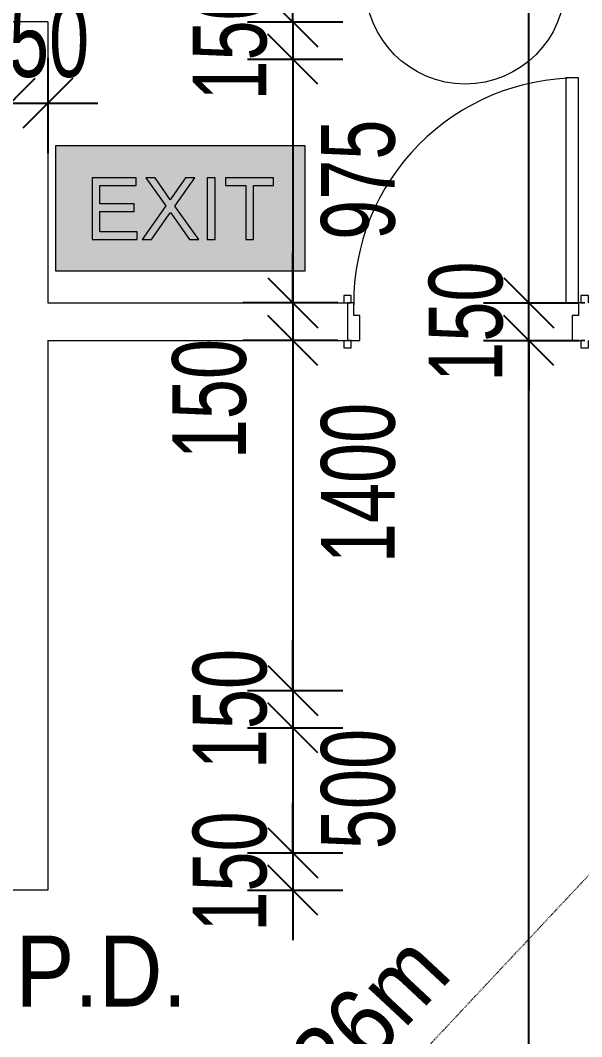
# Model space of a CAD drawing. Header units: millimetres. Extents: x 10569 to 232243, y -25347 to 80743.
# Drawn here: x 41329 to 43577, y 39472 to 43538 of the extents above; entities that cross this region are included whole.
import ezdxf

# ---------------------------------------------------------------- set-up
doc = ezdxf.new("R2010")
doc.units = ezdxf.units.MM
doc.linetypes.add('Dash', pattern=[6, 3, -3])
doc.linetypes.add('Hidden', pattern=[7.14375, 4.7625, -2.38125])
for name, color, linetype, lineweight in [('A-ANNO-DIMS', 211, 'Continuous', 5), ('A-ANNO-NOTE', 131, 'Continuous', 25), ('A-DETL-HDLN', 90, 'Hidden', 9), ('A-DOOR', 31, 'Continuous', 20), ('A-DOOR-FRAM', 31, 'Continuous', 30), ('A-GENM', 13, 'Continuous', 20), ('A-WALL', 113, 'Continuous', 20), ('G-ANNO-TEXT', 231, 'Continuous', 5)]:
    doc.layers.add(name, color=color, linetype=linetype, lineweight=lineweight)
doc.styles.add('Arial_2', font='arial.ttf', dxfattribs={"width": 0.7, "height": 295.05988})
doc.styles.add('Swis721 BT_3', font='swiss.ttf', dxfattribs={"height": 1.135285})
doc.styles.add('Swis721 BT_6', font='swiss.ttf', dxfattribs={"width": 0.89, "height": 283.821263})
doc.dimstyles.new('Linear_-_1_5mm_Arial', dxfattribs={"dimscale": 304.8, "dimtxt": 300, "dimasz": 0.656168, "dimexe": 0.656168, "dimexo": 0.0625, "dimgap": 0.328084, "dimtad": 1, "dimdec": 0, "dimzin": 0, "dimdsep": 46, "dimtxsty": 'Arial_2', "dimblk1": 'OBLIQUE', "dimblk2": 'OBLIQUE', "dimsah": 1, "dimcen": 0.09, "dimadec": 0, "dimazin": 0, "dimtfac": 1, "dimtdec": 4, "dimtix": 1, "dimtmove": 0, "dimatfit": 3, "dimfxl": 0.656168, "dimfxlon": 1, "dimtvp": 1, "dimtolj": 1, "dimtzin": 0, "dimarcsym": 2})
doc.dimstyles.new('Linear_-_1_5mm_Arial_1', dxfattribs={"dimscale": 304.8, "dimtxt": 300, "dimasz": 0.656168, "dimexe": 0.656168, "dimexo": 0.0625, "dimgap": 0.328084, "dimtad": 1, "dimdec": 0, "dimzin": 0, "dimdsep": 46, "dimtxsty": 'Arial_2', "dimblk1": 'OBLIQUE', "dimblk2": 'OBLIQUE', "dimsah": 1, "dimcen": 0.09, "dimadec": 0, "dimazin": 0, "dimtfac": 1, "dimtdec": 4, "dimtix": 1, "dimtmove": 2, "dimatfit": 3, "dimfxl": 0.656168, "dimfxlon": 1, "dimtvp": 1, "dimtolj": 1, "dimtzin": 0, "dimarcsym": 2})

# ---------------------------------------------------------------- blocks, each defined once
blk = doc.blocks.new('DLN-Single Door__X01_ - _M02_ 900 x 2450 _WH_-16935526-TENDER DRAFT G_F')
at = {"layer": 'A-DOOR', "lineweight": 15}
for p, q in [((-460, 105), (-490, 105)), ((-490, 105), (-490, 75)), ((-460, 75), (-460, 105)), ((490, 105), (460, 105)), ((460, 105), (460, 75)), ((490, 75), (490, 105)), ((-475, 75), (-460, 75)), ((460, 75), (475, 75)), ((-490, -75), (-490, -105)), ((-460, -75), (-475, -75)), ((-460, -105), (-460, -75)), ((-400, -75), (-450, -75)), ((-450, -75), (-450, -975)), ((-400, -975), (-400, -75)), ((475, -75), (460, -75)), ((460, -75), (460, -105)), ((490, -105), (490, -75)), ((-490, -105), (-460, -105)), ((460, -105), (490, -105)), ((-450, -975), (-400, -975))]:
    blk.add_line(p, q, dxfattribs=at)
blk.add_arc((-450, -75), 900, 270, 0.5, dxfattribs=at)
at = {"layer": 'A-DOOR-FRAM', "lineweight": 15}
for p, q in [((-425, 75), (-475, 75)), ((-425, -25), (-425, 75)), ((425, 75), (425, -25)), ((475, 75), (425, 75)), ((-450, -75), (-450, -25)), ((-450, -25), (-425, -25)), ((425, -25), (450, -25)), ((450, -25), (450, -75)), ((-475, -75), (-450, -75)), ((450, -75), (475, -75))]:
    blk.add_line(p, q, dxfattribs=at)
blk = doc.blocks.new('DLN_EXIT Sign Board - DLN_EXIT Sign Board-V801-TENDER DRAFT G_F')
at = {"layer": 'A-GENM', "lineweight": 15}
h = blk.add_hatch(color=256, dxfattribs=at)
h.paths.add_polyline_path([(-500, -250), (500, -250), (500, 250), (-500, 250), (-500, -125)], flags=0)
h.paths.add_polyline_path([(-323.1, -125), (-353.8, -125), (-353.8, 121.2), (-176.9, 121.2), (-176.9, 90.4), (-323.1, 90.4), (-323.1, 17.3), (-184.6, 17.3), (-184.6, -13.5), (-323.1, -13.5), (-323.1, -94.2), (-173.1, -94.2), (-173.1, -125)], flags=0)
h.paths.add_polyline_path([(-116.4, -125), (-153.8, -125), (-59, 9.1), (-138.5, 121.2), (-101.6, 121.2), (-41.7, 33.5), (20.3, 121.2), (57.7, 121.2), (-21.8, 8.8), (73.1, -125), (36.2, -125), (-40.2, -17.3), (-59, -43.7)], flags=0)
h.paths.add_polyline_path([(261.5, -125), (261.5, 90.4), (180.8, 90.4), (180.8, 121.2), (373.1, 121.2), (373.1, 90.4), (292.3, 90.4), (292.3, -125)], flags=0)
h.paths.add_polyline_path([(107.7, -125), (107.7, 121.2), (138.5, 121.2), (138.5, -125)], flags=0)
for points in [[(-173.1, -125), (-173.1, -94.2), (-323.1, -94.2), (-323.1, -13.5), (-184.6, -13.5), (-184.6, 17.3), (-323.1, 17.3), (-323.1, 90.4), (-176.9, 90.4), (-176.9, 121.2), (-353.8, 121.2), (-353.8, -125), (-323.1, -125)], [(-153.8, -125), (-116.4, -125), (-40.2, -17.3), (36.2, -125), (73.1, -125), (-21.8, 8.8), (57.7, 121.2), (20.3, 121.2), (-41.7, 33.5), (-56.8, 58.1), (-101.6, 121.2), (-138.5, 121.2), (-59, 9.1)], [(107.7, -125), (138.5, -125), (138.5, 121.2), (107.7, 121.2), (107.7, -35.8)], [(292.3, -125), (292.3, 90.4), (373.1, 90.4), (373.1, 121.2), (180.8, 121.2), (180.8, 90.4), (261.5, 90.4), (261.5, -125)]]:
    blk.add_hatch(color=256, dxfattribs=at).paths.add_polyline_path(points, flags=0)
for p, q in [((500, 250), (-500, 250)), ((-500, 250), (-500, -250)), ((500, -250), (500, 250)), ((-176.9, 121.2), (-353.8, 121.2)), ((-353.8, 121.2), (-353.8, -125)), ((-323.1, 17.3), (-323.1, 90.4)), ((-323.1, 90.4), (-176.9, 90.4)), ((-176.9, 90.4), (-176.9, 121.2)), ((-101.6, 121.2), (-138.5, 121.2)), ((-138.5, 121.2), (-59, 9.1)), ((-56.8, 58.1), (-101.6, 121.2)), ((20.3, 121.2), (-24, 58.5)), ((-21.8, 8.8), (57.7, 121.2)), ((57.7, 121.2), (20.3, 121.2)), ((138.5, 121.2), (107.7, 121.2)), ((107.7, 121.2), (107.7, -125)), ((138.5, -125), (138.5, 121.2)), ((373.1, 121.2), (180.8, 121.2)), ((180.8, 121.2), (180.8, 90.4)), ((180.8, 90.4), (261.5, 90.4)), ((261.5, 90.4), (261.5, -125)), ((292.3, -125), (292.3, 90.4)), ((292.3, 90.4), (373.1, 90.4)), ((373.1, 90.4), (373.1, 121.2)), ((-41.7, 33.5), (-56.8, 58.1)), ((-24, 58.5), (-41.7, 33.5)), ((-184.6, 17.3), (-323.1, 17.3)), ((-184.6, -13.5), (-184.6, 17.3)), ((-59, 9.1), (-153.8, -125)), ((73.1, -125), (-21.8, 8.8)), ((-323.1, -94.2), (-323.1, -13.5)), ((-323.1, -13.5), (-184.6, -13.5)), ((-116.4, -125), (-54.7, -37.6)), ((-54.7, -37.6), (-40.2, -17.3)), ((-40.2, -17.3), (-27, -35.8)), ((-27, -35.8), (36.2, -125)), ((-173.1, -94.2), (-323.1, -94.2)), ((-173.1, -125), (-173.1, -94.2)), ((-353.8, -125), (-173.1, -125)), ((-153.8, -125), (-116.4, -125)), ((36.2, -125), (73.1, -125)), ((107.7, -125), (138.5, -125)), ((261.5, -125), (292.3, -125)), ((-500, -250), (500, -250))]:
    blk.add_line(p, q, dxfattribs=at)
blk = doc.blocks.new('_Oblique')
at = {"color": 0, "linetype": 'ByBlock', "lineweight": -2}
blk.add_line((-0.5, -0.5), (0.5, 0.5), dxfattribs=at)
blk = doc.blocks.new('DIMBLOCK95-TENDER DRAFT G_F')
at = {"layer": 'A-ANNO-DIMS', "color": 0, "lineweight": -2, "transparency": 16777216}
for p, q in [((39739.3, 43387.3), (39739.3, 43006.3)), ((41289.3, 43387.3), (41289.3, 43006.3)), ((39739.3, 43206.3), (41289.3, 43206.3))]:
    blk.add_line(p, q, dxfattribs=at)
at = {"layer": 'Defpoints', "color": 0, "transparency": 16777216}
for p in [(39739.3, 43406.3), (41289.3, 43406.3), (41289.3, 43206.3)]:
    blk.add_point(p, dxfattribs=at)
at = {"layer": 'A-ANNO-DIMS', "color": 0, "lineweight": -2, "transparency": 16777216, "xscale": 200, "yscale": 200, "zscale": 200, "rotation": 180}
blk.add_blockref('_Oblique', (39739.3, 43206.3), dxfattribs=at)
at = {"layer": 'A-ANNO-DIMS', "color": 0, "lineweight": -2, "transparency": 16777216, "xscale": 200, "yscale": 200, "zscale": 200}
blk.add_blockref('_Oblique', (41289.3, 43206.3), dxfattribs=at)
at = {"layer": 'A-ANNO-DIMS', "color": 0, "transparency": 16777216, "insert": (40514.3, 43457), "char_height": 295.06, "width": 753.231, "attachment_point": 5, "style": 'Arial_2'}
blk.add_mtext('\\A1;1550', dxfattribs=at)
blk = doc.blocks.new('DIMBLOCK96-TENDER DRAFT G_F')
at = {"layer": 'A-ANNO-DIMS', "color": 0, "lineweight": -2, "transparency": 16777216}
for p, q in [((41289.3, 43387.3), (41289.3, 43006.3)), ((41439.3, 43387.3), (41439.3, 43006.3)), ((41289.3, 43206.3), (41089.3, 43206.3)), ((41289.3, 43206.3), (41439.3, 43206.3)), ((41439.3, 43206.3), (41639.3, 43206.3))]:
    blk.add_line(p, q, dxfattribs=at)
at = {"layer": 'Defpoints', "color": 0, "transparency": 16777216}
for p in [(41289.3, 43406.3), (41439.3, 43406.3), (41439.3, 43206.3)]:
    blk.add_point(p, dxfattribs=at)
at = {"layer": 'A-ANNO-DIMS', "color": 0, "lineweight": -2, "transparency": 16777216, "xscale": 200, "yscale": 200, "zscale": 200}
blk.add_blockref('_Oblique', (41289.3, 43206.3), dxfattribs=at)
at = {"layer": 'A-ANNO-DIMS', "color": 0, "lineweight": -2, "transparency": 16777216, "xscale": 200, "yscale": 200, "zscale": 200, "rotation": 180}
blk.add_blockref('_Oblique', (41439.3, 43206.3), dxfattribs=at)
at = {"layer": 'A-ANNO-DIMS', "color": 0, "transparency": 16777216, "insert": (41364.3, 43457), "char_height": 295.06, "width": 564.923, "attachment_point": 5, "style": 'Arial_2'}
blk.add_mtext('\\A1;150', dxfattribs=at)
blk = doc.blocks.new('DIMBLOCK97-TENDER DRAFT G_F')
at = {"layer": 'A-ANNO-DIMS', "color": 0, "lineweight": -2, "transparency": 16777216}
for p, q in [((42420.3, 43532.5), (42420.3, 43732.5)), ((42239.3, 43532.5), (42620.3, 43532.5)), ((42420.3, 43532.5), (42420.3, 43382.5)), ((42239.3, 43382.5), (42620.3, 43382.5)), ((42420.3, 43382.5), (42420.3, 43182.5))]:
    blk.add_line(p, q, dxfattribs=at)
at = {"layer": 'Defpoints', "color": 0, "transparency": 16777216}
for p in [(42220.3, 43532.5), (42220.3, 43382.5), (42420.3, 43382.5)]:
    blk.add_point(p, dxfattribs=at)
at = {"layer": 'A-ANNO-DIMS', "color": 0, "lineweight": -2, "transparency": 16777216, "xscale": 200, "yscale": 200, "zscale": 200}
for p, rotation in [((42420.3, 43532.5), 270), ((42420.3, 43382.5), 90)]:
    blk.add_blockref('_Oblique', p, dxfattribs=dict(at, rotation=rotation))
at = {"layer": 'A-ANNO-DIMS', "color": 0, "transparency": 16777216, "insert": (42169.6, 43457.5), "char_height": 295.06, "width": 564.923, "attachment_point": 5, "rotation": 90, "style": 'Arial_2'}
blk.add_mtext('\\A1;150', dxfattribs=at)
blk = doc.blocks.new('DIMBLOCK98-TENDER DRAFT G_F')
at = {"layer": 'A-ANNO-DIMS', "color": 0, "lineweight": -2, "transparency": 16777216}
for p, q in [((42239.3, 43382.5), (42620.3, 43382.5)), ((42420.3, 43382.5), (42420.3, 42407.5)), ((42601.2, 42407.5), (42220.3, 42407.5))]:
    blk.add_line(p, q, dxfattribs=at)
at = {"layer": 'Defpoints', "color": 0, "transparency": 16777216}
for p in [(42220.3, 43382.5), (42420.3, 42407.5), (42620.3, 42407.5)]:
    blk.add_point(p, dxfattribs=at)
at = {"layer": 'A-ANNO-DIMS', "color": 0, "lineweight": -2, "transparency": 16777216, "xscale": 200, "yscale": 200, "zscale": 200}
for p, rotation in [((42420.3, 43382.5), 90), ((42420.3, 42407.5), 270)]:
    blk.add_blockref('_Oblique', p, dxfattribs=dict(at, rotation=rotation))
at = {"layer": 'A-ANNO-DIMS', "color": 0, "transparency": 16777216, "insert": (42533.5, 42659.6), "char_height": 295.06, "width": 564.923, "attachment_point": 1, "rotation": 90, "line_spacing_factor": 0.938532, "style": 'Arial_2'}
blk.add_mtext('\\A1;975', dxfattribs=at)
blk = doc.blocks.new('DIMBLOCK99-TENDER DRAFT G_F')
at = {"layer": 'A-ANNO-DIMS', "color": 0, "lineweight": -2, "transparency": 16777216}
for p, q in [((42420.3, 42407.5), (42420.3, 42607.5)), ((42601.2, 42407.5), (42220.3, 42407.5)), ((42420.3, 42407.5), (42420.3, 42257.5)), ((42601.2, 42257.5), (42220.3, 42257.5)), ((42420.3, 42257.5), (42420.3, 42057.5))]:
    blk.add_line(p, q, dxfattribs=at)
at = {"layer": 'Defpoints', "color": 0, "transparency": 16777216}
for p in [(42620.3, 42407.5), (42420.3, 42257.5), (42620.3, 42257.5)]:
    blk.add_point(p, dxfattribs=at)
at = {"layer": 'A-ANNO-DIMS', "color": 0, "lineweight": -2, "transparency": 16777216, "xscale": 200, "yscale": 200, "zscale": 200}
for p, rotation in [((42420.3, 42407.5), 270), ((42420.3, 42257.5), 90)]:
    blk.add_blockref('_Oblique', p, dxfattribs=dict(at, rotation=rotation))
at = {"layer": 'A-ANNO-DIMS', "color": 0, "transparency": 16777216, "insert": (41937.5, 41781.8), "char_height": 295.06, "width": 564.923, "attachment_point": 1, "rotation": 90, "line_spacing_factor": 0.938532, "style": 'Arial_2'}
blk.add_mtext('\\A1;150', dxfattribs=at)
blk = doc.blocks.new('DIMBLOCK100-TENDER DRAFT G_F')
at = {"layer": 'A-ANNO-DIMS', "color": 0, "lineweight": -2, "transparency": 16777216}
for p, q in [((42601.2, 42257.5), (42220.3, 42257.5)), ((42420.3, 42257.5), (42420.3, 40857.5)), ((42239.3, 40857.5), (42620.3, 40857.5))]:
    blk.add_line(p, q, dxfattribs=at)
at = {"layer": 'Defpoints', "color": 0, "transparency": 16777216}
for p in [(42620.3, 42257.5), (42220.3, 40857.5), (42420.3, 40857.5)]:
    blk.add_point(p, dxfattribs=at)
at = {"layer": 'A-ANNO-DIMS', "color": 0, "lineweight": -2, "transparency": 16777216, "xscale": 200, "yscale": 200, "zscale": 200}
for p, rotation in [((42420.3, 42257.5), 90), ((42420.3, 40857.5), 270)]:
    blk.add_blockref('_Oblique', p, dxfattribs=dict(at, rotation=rotation))
at = {"layer": 'A-ANNO-DIMS', "color": 0, "transparency": 16777216, "insert": (42533.5, 41366.3), "char_height": 295.06, "width": 753.231, "attachment_point": 1, "rotation": 90, "line_spacing_factor": 0.938532, "style": 'Arial_2'}
blk.add_mtext('\\A1;1400', dxfattribs=at)
blk = doc.blocks.new('DIMBLOCK101-TENDER DRAFT G_F')
at = {"layer": 'A-ANNO-DIMS', "color": 0, "lineweight": -2, "transparency": 16777216}
for p, q in [((42420.3, 40857.5), (42420.3, 41057.5)), ((42239.3, 40857.5), (42620.3, 40857.5)), ((42420.3, 40857.5), (42420.3, 40707.5)), ((42239.3, 40707.5), (42620.3, 40707.5)), ((42420.3, 40707.5), (42420.3, 40507.5))]:
    blk.add_line(p, q, dxfattribs=at)
at = {"layer": 'Defpoints', "color": 0, "transparency": 16777216}
for p in [(42220.3, 40857.5), (42220.3, 40707.5), (42420.3, 40707.5)]:
    blk.add_point(p, dxfattribs=at)
at = {"layer": 'A-ANNO-DIMS', "color": 0, "lineweight": -2, "transparency": 16777216, "xscale": 200, "yscale": 200, "zscale": 200}
for p, rotation in [((42420.3, 40857.5), 270), ((42420.3, 40707.5), 90)]:
    blk.add_blockref('_Oblique', p, dxfattribs=dict(at, rotation=rotation))
at = {"layer": 'A-ANNO-DIMS', "color": 0, "transparency": 16777216, "insert": (42169.6, 40782.5), "char_height": 295.06, "width": 564.923, "attachment_point": 5, "rotation": 90, "style": 'Arial_2'}
blk.add_mtext('\\A1;150', dxfattribs=at)
blk = doc.blocks.new('DIMBLOCK102-TENDER DRAFT G_F')
at = {"layer": 'A-ANNO-DIMS', "color": 0, "lineweight": -2, "transparency": 16777216}
for p, q in [((42239.3, 40707.5), (42620.3, 40707.5)), ((42420.3, 40707.5), (42420.3, 40207.5)), ((42239.3, 40207.5), (42620.3, 40207.5))]:
    blk.add_line(p, q, dxfattribs=at)
at = {"layer": 'Defpoints', "color": 0, "transparency": 16777216}
for p in [(42220.3, 40707.5), (42220.3, 40207.5), (42420.3, 40207.5)]:
    blk.add_point(p, dxfattribs=at)
at = {"layer": 'A-ANNO-DIMS', "color": 0, "lineweight": -2, "transparency": 16777216, "xscale": 200, "yscale": 200, "zscale": 200}
for p, rotation in [((42420.3, 40707.5), 90), ((42420.3, 40207.5), 270)]:
    blk.add_blockref('_Oblique', p, dxfattribs=dict(at, rotation=rotation))
at = {"layer": 'A-ANNO-DIMS', "color": 0, "transparency": 16777216, "insert": (42533.5, 40222.1), "char_height": 295.06, "width": 564.923, "attachment_point": 1, "rotation": 90, "line_spacing_factor": 0.938532, "style": 'Arial_2'}
blk.add_mtext('\\A1;500', dxfattribs=at)
blk = doc.blocks.new('DIMBLOCK103-TENDER DRAFT G_F')
at = {"layer": 'A-ANNO-DIMS', "color": 0, "lineweight": -2, "transparency": 16777216}
for p, q in [((42420.3, 40207.5), (42420.3, 40407.5)), ((42239.3, 40207.5), (42620.3, 40207.5)), ((42420.3, 40207.5), (42420.3, 40057.5)), ((42239.3, 40057.5), (42620.3, 40057.5)), ((42420.3, 40057.5), (42420.3, 39857.5))]:
    blk.add_line(p, q, dxfattribs=at)
at = {"layer": 'Defpoints', "color": 0, "transparency": 16777216}
for p in [(42220.3, 40207.5), (42220.3, 40057.5), (42420.3, 40057.5)]:
    blk.add_point(p, dxfattribs=at)
at = {"layer": 'A-ANNO-DIMS', "color": 0, "lineweight": -2, "transparency": 16777216, "xscale": 200, "yscale": 200, "zscale": 200}
for p, rotation in [((42420.3, 40207.5), 270), ((42420.3, 40057.5), 90)]:
    blk.add_blockref('_Oblique', p, dxfattribs=dict(at, rotation=rotation))
at = {"layer": 'A-ANNO-DIMS', "color": 0, "transparency": 16777216, "insert": (42169.6, 40132.5), "char_height": 295.06, "width": 564.923, "attachment_point": 5, "rotation": 90, "style": 'Arial_2'}
blk.add_mtext('\\A1;150', dxfattribs=at)
blk = doc.blocks.new('DIMBLOCK114-TENDER DRAFT G_F')
at = {"layer": 'A-ANNO-DIMS', "color": 0, "lineweight": -2, "transparency": 16777216}
for p, q in [((43184.3, 42257.5), (43565.3, 42257.5)), ((43365.3, 34257.5), (43365.3, 42257.5)), ((43184.3, 34257.5), (43565.3, 34257.5))]:
    blk.add_line(p, q, dxfattribs=at)
at = {"layer": 'Defpoints', "color": 0, "transparency": 16777216}
for p in [(43165.3, 42257.5), (43365.3, 42257.5), (43165.3, 34257.5)]:
    blk.add_point(p, dxfattribs=at)
at = {"layer": 'A-ANNO-DIMS', "color": 0, "lineweight": -2, "transparency": 16777216, "xscale": 200, "yscale": 200, "zscale": 200}
for p, rotation in [((43365.3, 42257.5), 90), ((43365.3, 34257.5), 270)]:
    blk.add_blockref('_Oblique', p, dxfattribs=dict(at, rotation=rotation))
at = {"layer": 'A-ANNO-DIMS', "color": 0, "transparency": 16777216, "insert": (43114.6, 38257.5), "char_height": 295.06, "width": 753.231, "attachment_point": 5, "rotation": 90, "style": 'Arial_2'}
blk.add_mtext('\\A1;8000', dxfattribs=at)
blk = doc.blocks.new('DIMBLOCK115-TENDER DRAFT G_F')
at = {"layer": 'A-ANNO-DIMS', "color": 0, "lineweight": -2, "transparency": 16777216}
for p, q in [((43365.3, 42407.5), (43365.3, 42607.5)), ((43184.3, 42407.5), (43565.3, 42407.5)), ((43365.3, 42257.5), (43365.3, 42407.5)), ((43184.3, 42257.5), (43565.3, 42257.5)), ((43365.3, 42257.5), (43365.3, 42057.5))]:
    blk.add_line(p, q, dxfattribs=at)
at = {"layer": 'Defpoints', "color": 0, "transparency": 16777216}
for p in [(43165.3, 42407.5), (43365.3, 42407.5), (43165.3, 42257.5)]:
    blk.add_point(p, dxfattribs=at)
at = {"layer": 'A-ANNO-DIMS', "color": 0, "lineweight": -2, "transparency": 16777216, "xscale": 200, "yscale": 200, "zscale": 200}
for p, rotation in [((43365.3, 42407.5), 270), ((43365.3, 42257.5), 90)]:
    blk.add_blockref('_Oblique', p, dxfattribs=dict(at, rotation=rotation))
at = {"layer": 'A-ANNO-DIMS', "color": 0, "transparency": 16777216, "insert": (43114.6, 42332.5), "char_height": 295.06, "width": 564.923, "attachment_point": 5, "rotation": 90, "style": 'Arial_2'}
blk.add_mtext('\\A1;150', dxfattribs=at)
blk = doc.blocks.new('DIMBLOCK116-TENDER DRAFT G_F')
at = {"layer": 'A-ANNO-DIMS', "color": 0, "lineweight": -2, "transparency": 16777216}
for p, q in [((43184.3, 52007.5), (43565.3, 52007.5)), ((43365.3, 42407.5), (43365.3, 52007.5)), ((43184.3, 42407.5), (43565.3, 42407.5))]:
    blk.add_line(p, q, dxfattribs=at)
at = {"layer": 'Defpoints', "color": 0, "transparency": 16777216}
for p in [(43165.3, 52007.5), (43365.3, 52007.5), (43165.3, 42407.5)]:
    blk.add_point(p, dxfattribs=at)
at = {"layer": 'A-ANNO-DIMS', "color": 0, "lineweight": -2, "transparency": 16777216, "xscale": 200, "yscale": 200, "zscale": 200}
for p, rotation in [((43365.3, 52007.5), 90), ((43365.3, 42407.5), 270)]:
    blk.add_blockref('_Oblique', p, dxfattribs=dict(at, rotation=rotation))
at = {"layer": 'A-ANNO-DIMS', "color": 0, "transparency": 16777216, "insert": (43114.6, 47207.5), "char_height": 295.06, "width": 753.231, "attachment_point": 5, "rotation": 90, "style": 'Arial_2'}
blk.add_mtext('\\A1;9600', dxfattribs=at)
blk = doc.blocks.new('GBP_Door Mark - 2 x 1_3_R_T_ Border _EM_ON_-18777231-TENDER DRAFT G_F')
at = {"layer": 'A-ANNO-NOTE', "lineweight": 5}
blk.add_circle((-31.356, 27.261), 2, dxfattribs=at)
at = {"layer": 'A-ANNO-NOTE', "lineweight": 5, "insert": (-30.02, 29.767), "char_height": 1.1353, "width": 2.7792, "attachment_point": 1, "line_spacing_factor": 1.00667, "style": 'Swis721 BT_3'}
blk.add_mtext('EM', dxfattribs=at)

msp = doc.modelspace()

# ---------------------------------------------------------------- linework, layer by layer
at = {"layer": 'A-DETL-HDLN', "linetype": 'Dash'}
msp.add_line((45589.29296, 42232.48546), (39054.29297, 35267.48546), dxfattribs=at)
at = {"layer": 'A-WALL'}
for p, q in [((41439.29296, 43532.48546), (40989.29296, 43532.48546)), ((41439.29296, 43532.48546), (41439.29296, 42407.48546)), ((41439.29296, 42407.48546), (42639.29296, 42407.48546)), ((42639.29296, 42407.48546), (42639.29296, 42257.48546)), ((41439.29296, 42257.48546), (42639.29296, 42257.48546)), ((41439.29296, 42257.48546), (41439.29296, 40057.48546)), ((41439.29296, 40057.48546), (40714.29296, 40057.48546))]:
    msp.add_line(p, q, dxfattribs=at)

# ---------------------------------------------------------------- block references
at = {"layer": 'A-ANNO-NOTE', "lineweight": 5, "xscale": 200, "yscale": 200, "zscale": 200}
msp.add_blockref('GBP_Door Mark - 2 x 1_3_R_T_ Border _EM_ON_-18777231-TENDER DRAFT G_F', (49381.99933, 38230.8869), dxfattribs=at)
at = {"layer": 'A-DOOR', "lineweight": 15, "rotation": 180}
msp.add_blockref('DLN-Single Door__X01_ - _M02_ 900 x 2450 _WH_-16935526-TENDER DRAFT G_F', (43114.29296, 42332.48546), dxfattribs=at)
at = {"layer": 'A-GENM', "lineweight": 15}
msp.add_blockref('DLN_EXIT Sign Board - DLN_EXIT Sign Board-V801-TENDER DRAFT G_F', (41970.53146, 42786.33161), dxfattribs=at)

# ---------------------------------------------------------------- texts
at = {"layer": 'G-ANNO-TEXT', "color": 7, "insert": (41310.43824, 39876.5147), "char_height": 283.821263, "width": 788.4, "attachment_point": 1, "line_spacing_factor": 1.00667, "style": 'Swis721 BT_6'}
msp.add_mtext('P.D.', dxfattribs=at)
at = {"layer": 'G-ANNO-TEXT', "color": 7, "insert": (39447.85222, 36250.76087), "char_height": 283.8212635, "width": 6048, "attachment_point": 1, "rotation": 47, "line_spacing_factor": 1.00667, "style": 'Swis721 BT_6'}
msp.add_mtext('TOTAL DIST. = 20.433m < 36m', dxfattribs=at)

# ---------------------------------------------------------------- dimensions: what is measured, and where the dimension line sits
at = {"layer": 'A-ANNO-DIMS'}
for base, p1, p2, override, picture, middle in [((43365.28478, 52007.48546), (43165.28478, 42407.48546), (43165.28478, 52007.48546), {"dimpost": '<>', "dimfxl": 9600.000001}, 'DIMBLOCK116-TENDER DRAFT G_F', (43114.63518, 47207.48546)), ((42420.26058, 43382.48546), (42220.26058, 43532.48546), (42220.26058, 43382.48546), {"dimpost": '<>', "dimfxl": 150}, 'DIMBLOCK97-TENDER DRAFT G_F', (42169.61098, 43457.48546)), ((43365.28478, 42407.48546), (43165.28478, 42257.48546), (43165.28478, 42407.48546), {"dimpost": '<>', "dimfxl": 150}, 'DIMBLOCK115-TENDER DRAFT G_F', (43114.63518, 42332.48546)), ((43365.28478, 42257.48546), (43165.28478, 34257.48546), (43165.28478, 42257.48546), {"dimpost": '<>', "dimfxl": 7999.999999}, 'DIMBLOCK114-TENDER DRAFT G_F', (43114.63518, 38257.48546)), ((42420.26058, 40707.48546), (42220.26058, 40857.48546), (42220.26058, 40707.48546), {"dimpost": '<>', "dimfxl": 150}, 'DIMBLOCK101-TENDER DRAFT G_F', (42169.61098, 40782.48546)), ((42420.26058, 40057.48546), (42220.26058, 40207.48546), (42220.26058, 40057.48546), {"dimpost": '<>', "dimfxl": 150}, 'DIMBLOCK103-TENDER DRAFT G_F', (42169.61098, 40132.48546))]:
    dim = msp.add_linear_dim(base=base, p1=p1, p2=p2, angle=90, dimstyle='Linear_-_1_5mm_Arial', override=override, dxfattribs=at)
    dim.commit()
    dim.dimension.update_dxf_attribs({"geometry": picture, "text_midpoint": middle})
for base, p1, p2, override, picture, middle in [((41289.29296, 43206.34684), (39739.29296, 43406.34684), (41289.29296, 43406.34684), {"dimpost": '<>', "dimfxl": 1550.000002}, 'DIMBLOCK95-TENDER DRAFT G_F', (40514.29296, 43456.99645)), ((41439.29296, 43206.34684), (41289.29296, 43406.34684), (41439.29296, 43406.34684), {"dimpost": '<>', "dimfxl": 150}, 'DIMBLOCK96-TENDER DRAFT G_F', (41364.29296, 43456.99645))]:
    dim = msp.add_linear_dim(base=base, p1=p1, p2=p2, dimstyle='Linear_-_1_5mm_Arial', override=override, dxfattribs=at)
    dim.commit()
    dim.dimension.update_dxf_attribs({"geometry": picture, "text_midpoint": middle})
for base, p1, p2, override, picture, middle in [((42420.26058, 42407.48546), (42220.26058, 43382.48546), (42620.26058, 42407.48546), {"dimpost": '<>', "dimfxl": 1053.861946}, 'DIMBLOCK98-TENDER DRAFT G_F', (42730.16245, 42942.06238)), ((42420.26058, 42257.48546), (42620.26058, 42407.48546), (42620.26058, 42257.48546), {"dimpost": '<>', "dimfxl": 150}, 'DIMBLOCK99-TENDER DRAFT G_F', (42134.21498, 42064.22563)), ((42420.26058, 40857.48546), (42620.26058, 42257.48546), (42220.26058, 40857.48546), {"dimpost": '<>', "dimfxl": 1456.021978}, 'DIMBLOCK100-TENDER DRAFT G_F', (42730.16245, 41742.9601)), ((42420.26058, 40207.48546), (42220.26058, 40707.48546), (42220.26058, 40207.48546), {"dimpost": '<>', "dimfxl": 499.999999}, 'DIMBLOCK102-TENDER DRAFT G_F', (42730.16245, 40504.56238))]:
    dim = msp.add_linear_dim(base=base, p1=p1, p2=p2, angle=90, dimstyle='Linear_-_1_5mm_Arial_1', override=override, dxfattribs=at)
    dim.commit()
    dim.dimension.update_dxf_attribs({"geometry": picture, "text_midpoint": middle, "dimtype": 160, "text_rotation": 90})

doc.saveas('drawing.dxf')
